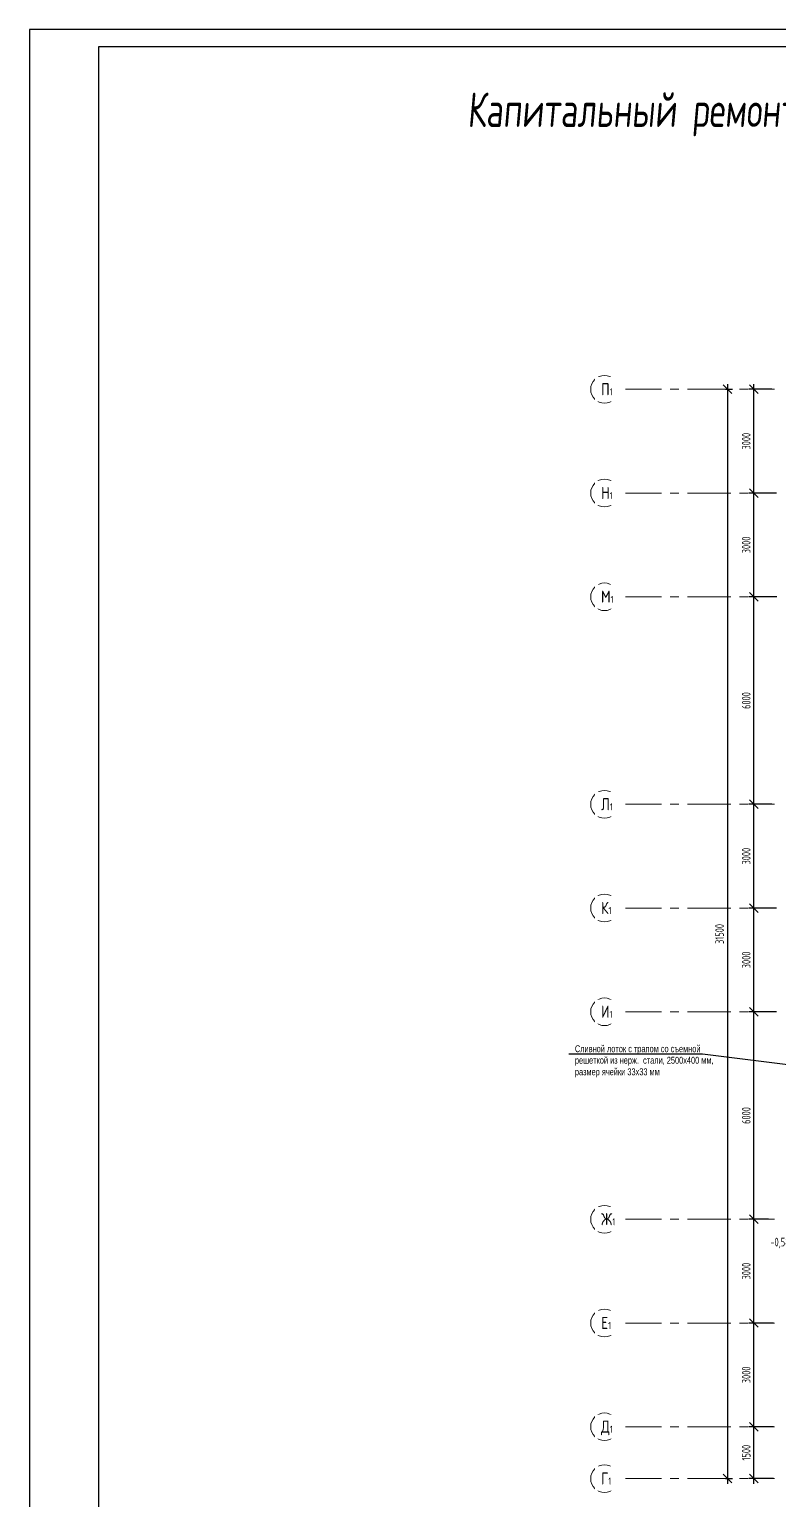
# Model space of a CAD drawing. Header units: millimetres. Extents: x -241391 to 8718866, y 0 to 143518.
# Drawn here: x -241391 to -219708, y 98466 to 141008 of the extents above; entities that cross this region are included whole.
import ezdxf
from ezdxf import colors
from ezdxf.entities.mleader import LeaderData, LeaderLine
from ezdxf.enums import TextEntityAlignment as Align
from ezdxf.math import Vec2, Vec3

# ---------------------------------------------------------------- set-up
doc = ezdxf.new("R2010")
doc.units = ezdxf.units.MM
doc.header["$MEASUREMENT"] = 0
doc.header["$PDMODE"] = 3
doc.header["$PDSIZE"] = -4
doc.linetypes.add('CENTER', pattern=[2, 1.25, -0.25, 0.25, -0.25])
doc.layers.get('0').update_dxf_attribs({"color": 250, "lineweight": 9})
doc.layers.get('Defpoints').update_dxf_attribs({"color": 8})
doc.layers.add('_RAMKA', color=7, linetype='Continuous')
for name, color, linetype, lineweight in [('АР_Оси', 193, 'Continuous', 9), ('АР_Оси размеры', 164, 'Continuous', 9), ('АР_Отметки', 250, 'Continuous', 15), ('АР_Текст', 250, 'Continuous', 5)]:
    doc.layers.add(name, color=color, linetype=linetype, lineweight=lineweight)
doc.layers.add('ТХ_привязка ТХ', color=7, linetype='Continuous', true_color=0x163d5c)
doc.styles.add('ISOCPEUR', font='isocpeur.ttf', dxfattribs={"width": 0.7})
doc.styles.add('Standart Arial', font='arial.ttf', dxfattribs={"width": 0.7, "height": 250})
doc.styles.add('ГОСТ 2.304', font='isocpeur.ttf', dxfattribs={"width": 0.7})
doc.styles.add('М2', font='isocpeui.ttf', dxfattribs={"width": 0.8})
doc.dimstyles.new('СПДС', dxfattribs={"dimscale": 100, "dimtxt": 2.5, "dimasz": 2.5, "dimexe": 1.5, "dimexo": 0, "dimgap": 1, "dimtad": 1, "dimdec": 0, "dimrnd": 1, "dimtxsty": 'ГОСТ 2.304', "dimblk": 'OBLIQUE', "dimcen": 2.5, "dimdle": 1.5, "dimadec": 0, "dimazin": 2, "dimtfac": 0.75, "dimtdec": 0, "dimtmove": 1, "dimatfit": 3, "dimfxl": 1, "dimtolj": 1, "dimarcsym": 1})

# ---------------------------------------------------------------- blocks, each defined once
blk = doc.blocks.new('_DotSmall')
at = {"color": 0, "linetype": 'ByBlock', "const_width": 0.5}
blk.add_lwpolyline([(-0.0625, 0, 1), (0.0625, 0, 1)], format="xyb", close=True, dxfattribs=at)
blk = doc.blocks.new('_Oblique')
at = {"color": 0, "linetype": 'ByBlock', "lineweight": -2}
blk.add_line((-0.5, -0.5), (0.5, 0.5), dxfattribs=at)
blk = doc.blocks.new('*D299')
at = {"layer": 'Defpoints', "color": 0, "ltscale": 100, "transparency": 16777216}
for p in [(-220447, 100601), (-219884, 100601), (-219884, 99101)]:
    blk.add_point(p, dxfattribs=at)
at = {"layer": 'АР_Оси размеры', "color": 0, "lineweight": -2, "ltscale": 100, "transparency": 16777216}
for p, q in [((-219884, 100601), (-220597, 100601)), ((-220447, 98951), (-220447, 100751)), ((-219884, 99101), (-220597, 99101))]:
    blk.add_line(p, q, dxfattribs=at)
at = {"layer": 'АР_Оси размеры', "color": 0, "lineweight": -2, "ltscale": 100, "transparency": 16777216, "xscale": 250, "yscale": 250, "zscale": 250}
for p, rotation in [((-220447, 100601), 90), ((-220447, 99101), 270)]:
    blk.add_blockref('_Oblique', p, dxfattribs=dict(at, rotation=rotation))
at = {"layer": 'АР_Оси размеры', "color": 0, "ltscale": 100, "transparency": 16777216, "insert": (-220672, 99851), "char_height": 250, "attachment_point": 5, "rotation": 90, "style": 'ГОСТ 2.304'}
blk.add_mtext('\\A1;1500', dxfattribs=at)
blk = doc.blocks.new('*D300')
at = {"layer": 'Defpoints', "color": 0, "ltscale": 100, "transparency": 16777216}
for p in [(-220447, 103601), (-220023, 103601), (-219884, 100601)]:
    blk.add_point(p, dxfattribs=at)
at = {"layer": 'АР_Оси размеры', "color": 0, "lineweight": -2, "ltscale": 100, "transparency": 16777216}
for p, q in [((-220023, 103601), (-220597, 103601)), ((-220447, 100451), (-220447, 103751)), ((-219884, 100601), (-220597, 100601))]:
    blk.add_line(p, q, dxfattribs=at)
at = {"layer": 'АР_Оси размеры', "color": 0, "lineweight": -2, "ltscale": 100, "transparency": 16777216, "xscale": 250, "yscale": 250, "zscale": 250}
for p, rotation in [((-220447, 103601), 90), ((-220447, 100601), 270)]:
    blk.add_blockref('_Oblique', p, dxfattribs=dict(at, rotation=rotation))
at = {"layer": 'АР_Оси размеры', "color": 0, "ltscale": 100, "transparency": 16777216, "insert": (-220672, 102101), "char_height": 250, "attachment_point": 5, "rotation": 90, "style": 'ГОСТ 2.304'}
blk.add_mtext('\\A1;3000', dxfattribs=at)
blk = doc.blocks.new('*D301')
at = {"layer": 'Defpoints', "color": 0, "ltscale": 100, "transparency": 16777216}
for p in [(-220447, 106601), (-220023, 106601), (-219884, 103601)]:
    blk.add_point(p, dxfattribs=at)
at = {"layer": 'АР_Оси размеры', "color": 0, "lineweight": -2, "ltscale": 100, "transparency": 16777216}
for p, q in [((-220023, 106601), (-220597, 106601)), ((-220447, 103451), (-220447, 106751)), ((-219884, 103601), (-220597, 103601))]:
    blk.add_line(p, q, dxfattribs=at)
at = {"layer": 'АР_Оси размеры', "color": 0, "lineweight": -2, "ltscale": 100, "transparency": 16777216, "xscale": 250, "yscale": 250, "zscale": 250}
for p, rotation in [((-220447, 106601), 90), ((-220447, 103601), 270)]:
    blk.add_blockref('_Oblique', p, dxfattribs=dict(at, rotation=rotation))
at = {"layer": 'АР_Оси размеры', "color": 0, "ltscale": 100, "transparency": 16777216, "insert": (-220672, 105101), "char_height": 250, "attachment_point": 5, "rotation": 90, "style": 'ГОСТ 2.304'}
blk.add_mtext('\\A1;3000', dxfattribs=at)
blk = doc.blocks.new('*D302')
at = {"layer": 'Defpoints', "color": 0, "ltscale": 100, "transparency": 16777216}
for p in [(-220447, 112601), (-219792, 112601), (-220023, 106601)]:
    blk.add_point(p, dxfattribs=at)
at = {"layer": 'АР_Оси размеры', "color": 0, "lineweight": -2, "ltscale": 100, "transparency": 16777216}
for p, q in [((-220447, 106451), (-220447, 112751)), ((-219792, 112601), (-220597, 112601)), ((-220023, 106601), (-220597, 106601))]:
    blk.add_line(p, q, dxfattribs=at)
at = {"layer": 'АР_Оси размеры', "color": 0, "lineweight": -2, "ltscale": 100, "transparency": 16777216, "xscale": 250, "yscale": 250, "zscale": 250}
for p, rotation in [((-220447, 112601), 90), ((-220447, 106601), 270)]:
    blk.add_blockref('_Oblique', p, dxfattribs=dict(at, rotation=rotation))
at = {"layer": 'АР_Оси размеры', "color": 0, "ltscale": 100, "transparency": 16777216, "insert": (-220672, 109601), "char_height": 250, "attachment_point": 5, "rotation": 90, "style": 'ГОСТ 2.304'}
blk.add_mtext('\\A1;6000', dxfattribs=at)
blk = doc.blocks.new('*D303')
at = {"layer": 'Defpoints', "color": 0, "ltscale": 100, "transparency": 16777216}
for p in [(-220447, 115601), (-219935, 115601), (-219792, 112601)]:
    blk.add_point(p, dxfattribs=at)
at = {"layer": 'АР_Оси размеры', "color": 0, "lineweight": -2, "ltscale": 100, "transparency": 16777216}
for p, q in [((-220447, 112451), (-220447, 115751)), ((-219935, 115601), (-220597, 115601)), ((-219792, 112601), (-220597, 112601))]:
    blk.add_line(p, q, dxfattribs=at)
at = {"layer": 'АР_Оси размеры', "color": 0, "lineweight": -2, "ltscale": 100, "transparency": 16777216, "xscale": 250, "yscale": 250, "zscale": 250}
for p, rotation in [((-220447, 115601), 90), ((-220447, 112601), 270)]:
    blk.add_blockref('_Oblique', p, dxfattribs=dict(at, rotation=rotation))
at = {"layer": 'АР_Оси размеры', "color": 0, "ltscale": 100, "transparency": 16777216, "insert": (-220672, 114101), "char_height": 250, "attachment_point": 5, "rotation": 90, "style": 'ГОСТ 2.304'}
blk.add_mtext('\\A1;3000', dxfattribs=at)
blk = doc.blocks.new('*D304')
at = {"layer": 'Defpoints', "color": 0, "ltscale": 100, "transparency": 16777216}
for p in [(-220447, 118601), (-219935, 118601), (-219792, 115601)]:
    blk.add_point(p, dxfattribs=at)
at = {"layer": 'АР_Оси размеры', "color": 0, "lineweight": -2, "ltscale": 100, "transparency": 16777216}
for p, q in [((-220447, 115451), (-220447, 118751)), ((-219935, 118601), (-220597, 118601)), ((-219792, 115601), (-220597, 115601))]:
    blk.add_line(p, q, dxfattribs=at)
at = {"layer": 'АР_Оси размеры', "color": 0, "lineweight": -2, "ltscale": 100, "transparency": 16777216, "xscale": 250, "yscale": 250, "zscale": 250}
for p, rotation in [((-220447, 118601), 90), ((-220447, 115601), 270)]:
    blk.add_blockref('_Oblique', p, dxfattribs=dict(at, rotation=rotation))
at = {"layer": 'АР_Оси размеры', "color": 0, "ltscale": 100, "transparency": 16777216, "insert": (-220672, 117101), "char_height": 250, "attachment_point": 5, "rotation": 90, "style": 'ГОСТ 2.304'}
blk.add_mtext('\\A1;3000', dxfattribs=at)
blk = doc.blocks.new('*D305')
at = {"layer": 'Defpoints', "color": 0, "ltscale": 100, "transparency": 16777216}
for p in [(-220447, 124601), (-219787, 124601), (-219935, 118601)]:
    blk.add_point(p, dxfattribs=at)
at = {"layer": 'АР_Оси размеры', "color": 0, "lineweight": -2, "ltscale": 100, "transparency": 16777216}
for p, q in [((-220447, 118451), (-220447, 124751)), ((-219787, 124601), (-220597, 124601)), ((-219935, 118601), (-220597, 118601))]:
    blk.add_line(p, q, dxfattribs=at)
at = {"layer": 'АР_Оси размеры', "color": 0, "lineweight": -2, "ltscale": 100, "transparency": 16777216, "xscale": 250, "yscale": 250, "zscale": 250}
for p, rotation in [((-220447, 124601), 90), ((-220447, 118601), 270)]:
    blk.add_blockref('_Oblique', p, dxfattribs=dict(at, rotation=rotation))
at = {"layer": 'АР_Оси размеры', "color": 0, "ltscale": 100, "transparency": 16777216, "insert": (-220672, 121601), "char_height": 250, "attachment_point": 5, "rotation": 90, "style": 'ГОСТ 2.304'}
blk.add_mtext('\\A1;6000', dxfattribs=at)
blk = doc.blocks.new('*D306')
at = {"layer": 'Defpoints', "color": 0, "ltscale": 100, "transparency": 16777216}
for p in [(-220447, 127601), (-219935, 127601), (-219792, 124601)]:
    blk.add_point(p, dxfattribs=at)
at = {"layer": 'АР_Оси размеры', "color": 0, "lineweight": -2, "ltscale": 100, "transparency": 16777216}
for p, q in [((-220447, 124451), (-220447, 127751)), ((-219935, 127601), (-220597, 127601)), ((-219792, 124601), (-220597, 124601))]:
    blk.add_line(p, q, dxfattribs=at)
at = {"layer": 'АР_Оси размеры', "color": 0, "lineweight": -2, "ltscale": 100, "transparency": 16777216, "xscale": 250, "yscale": 250, "zscale": 250}
for p, rotation in [((-220447, 127601), 90), ((-220447, 124601), 270)]:
    blk.add_blockref('_Oblique', p, dxfattribs=dict(at, rotation=rotation))
at = {"layer": 'АР_Оси размеры', "color": 0, "ltscale": 100, "transparency": 16777216, "insert": (-220672, 126101), "char_height": 250, "attachment_point": 5, "rotation": 90, "style": 'ГОСТ 2.304'}
blk.add_mtext('\\A1;3000', dxfattribs=at)
blk = doc.blocks.new('*D307')
at = {"layer": 'Defpoints', "color": 0, "ltscale": 100, "transparency": 16777216}
for p in [(-220447, 130601), (-219935, 130601), (-219792, 127601)]:
    blk.add_point(p, dxfattribs=at)
at = {"layer": 'АР_Оси размеры', "color": 0, "lineweight": -2, "ltscale": 100, "transparency": 16777216}
for p, q in [((-220447, 127451), (-220447, 130751)), ((-219935, 130601), (-220597, 130601)), ((-219792, 127601), (-220597, 127601))]:
    blk.add_line(p, q, dxfattribs=at)
at = {"layer": 'АР_Оси размеры', "color": 0, "lineweight": -2, "ltscale": 100, "transparency": 16777216, "xscale": 250, "yscale": 250, "zscale": 250}
for p, rotation in [((-220447, 130601), 90), ((-220447, 127601), 270)]:
    blk.add_blockref('_Oblique', p, dxfattribs=dict(at, rotation=rotation))
at = {"layer": 'АР_Оси размеры', "color": 0, "ltscale": 100, "transparency": 16777216, "insert": (-220672, 129101), "char_height": 250, "attachment_point": 5, "rotation": 90, "style": 'ГОСТ 2.304'}
blk.add_mtext('\\A1;3000', dxfattribs=at)
blk = doc.blocks.new('*D308')
at = {"layer": 'Defpoints', "color": 0, "ltscale": 100, "transparency": 16777216}
for p in [(-221273, 130601), (-221273, 99101), (-221217, 99101)]:
    blk.add_point(p, dxfattribs=at)
at = {"layer": 'АР_Оси размеры', "color": 0, "lineweight": -2, "ltscale": 100, "transparency": 16777216}
for p, q in [((-221217, 130751), (-221217, 98951)), ((-221273, 130601), (-221067, 130601)), ((-221273, 99101), (-221067, 99101))]:
    blk.add_line(p, q, dxfattribs=at)
at = {"layer": 'АР_Оси размеры', "color": 0, "lineweight": -2, "ltscale": 100, "transparency": 16777216, "xscale": 250, "yscale": 250, "zscale": 250}
for p, rotation in [((-221217, 130601), 90), ((-221217, 99101), 270)]:
    blk.add_blockref('_Oblique', p, dxfattribs=dict(at, rotation=rotation))
at = {"layer": 'АР_Оси размеры', "color": 0, "ltscale": 100, "transparency": 16777216, "insert": (-221442, 114851), "char_height": 250, "attachment_point": 5, "rotation": 90, "style": 'ГОСТ 2.304'}
blk.add_mtext('\\A1;31500', dxfattribs=at)
blk = doc.blocks.new('_Dot')
at = {"color": 0, "linetype": 'ByBlock', "lineweight": -2}
blk.add_line((-0.5, 0), (-1, 0), dxfattribs=at)
at = {"color": 0, "linetype": 'ByBlock', "const_width": 0.5}
blk.add_lwpolyline([(-0.25, 0, 1), (0.25, 0, 1)], format="xyb", close=True, dxfattribs=at)

msp = doc.modelspace()

# ---------------------------------------------------------------- linework, layer by layer
at = {"layer": 'АР_Оси', "color": 253, "linetype": 'CENTER', "ltscale": 1000}
for p, q in [((-224367.6, 130600.7), (-219851, 130600.7)), ((-224367.6, 127600.7), (-219851, 127600.7)), ((-224367.6, 124600.7), (-219851, 124600.7)), ((-224367.6, 118600.7), (-219851, 118600.7)), ((-224367.6, 115600.7), (-219851, 115600.7)), ((-224367.6, 112600.7), (-219851, 112600.7)), ((-224367.6, 106600.7), (-219851, 106600.7)), ((-224367.6, 103600.7), (-219851, 103600.7)), ((-224367.6, 100600.7), (-219851, 100600.7)), ((-224367.6, 99100.7), (-219851, 99100.7))]:
    msp.add_line(p, q, dxfattribs=at)
at = {"layer": 'АР_Оси', "color": 253, "ltscale": 0.5}
for centre in [(-224767.6, 130600.7), (-224767.6, 127600.7), (-224767.6, 124600.7), (-224767.6, 118600.7), (-224767.6, 115600.7), (-224767.6, 112600.7), (-224767.6, 106600.7), (-224767.6, 103600.7), (-224767.6, 100600.7), (-224767.6, 99100.7)]:
    msp.add_circle(centre, 400, dxfattribs=at)

# ---------------------------------------------------------------- texts
at = {"layer": 'АР_Текст', "ltscale": 75, "style": 'ISOCPEUR', "oblique": 5, "width": 0.7}
msp.add_text('Капитальный ремонт здания "ГБОУ Школа № 429 "Соколиная гора", расположенного по адресу: г.Москва, ул. Соколиной горы 5-я, д. 14', height=1000, dxfattribs=at).set_placement((-198201.2, 138647.7), align=Align.MIDDLE)

# ---------------------------------------------------------------- dimensions: what is measured, and where the dimension line sits
at = {"layer": 'АР_Оси размеры', "color": 253, "ltscale": 100}
for base, p1, p2, picture, middle in [((-221217.2, 99100.7), (-221273, 130600.7), (-221273, 99100.7), '*D308', (-221442.2, 114850.7)), ((-220446.6, 130600.7), (-219792.3, 127600.7), (-219935.3, 130600.7), '*D307', (-220671.6, 129100.7)), ((-220446.6, 127600.7), (-219792.3, 124600.7), (-219935.3, 127600.7), '*D306', (-220671.6, 126100.7)), ((-220446.6, 124600.7), (-219935.3, 118600.7), (-219787.2, 124600.7), '*D305', (-220671.6, 121600.7)), ((-220446.6, 118600.7), (-219792.3, 115600.7), (-219935.3, 118600.7), '*D304', (-220671.6, 117100.7)), ((-220446.6, 115600.7), (-219792.3, 112600.7), (-219935.3, 115600.7), '*D303', (-220671.6, 114100.7)), ((-220446.6, 112600.7), (-220023.1, 106600.7), (-219792.3, 112600.7), '*D302', (-220671.6, 109600.7)), ((-220446.6, 106600.7), (-219883.6, 103600.7), (-220023.1, 106600.7), '*D301', (-220671.6, 105100.7)), ((-220446.6, 103600.7), (-219883.6, 100600.7), (-220023.1, 103600.7), '*D300', (-220671.6, 102100.7)), ((-220446.6, 100600.7), (-219883.6, 99100.7), (-219883.6, 100600.7), '*D299', (-220671.6, 99850.7))]:
    dim = msp.add_linear_dim(base=base, p1=p1, p2=p2, angle=90, dimstyle='СПДС', dxfattribs=at)
    dim.commit()
    dim.dimension.update_dxf_attribs({"geometry": picture, "text_midpoint": middle})

# ---------------------------------------------------------------- leaders
at = {"layer": 'АР_Отметки'}
ml = msp.add_multileader_mtext('Standard', dxfattribs=at)
ml.set_content('-0,580', color=256, style='ISOCPEUR')
ml.set_leader_properties(color=256, linetype='Continuous', lineweight=-1)
ml.set_arrow_properties(name='DOTSMALL')
ml.build(insert=Vec2(0, 0))
ml.multileader.update_dxf_attribs({"has_text_frame": 1, "text_left_attachment_type": 4, "text_right_attachment_type": 4, "dogleg_length": 100, "arrow_head_size": 180})
ctx = ml.context
ctx.base_point, ctx.char_height, ctx.arrow_head_size, ctx.landing_gap_size, ctx.plane_origin = Vec3(-220022, 105734.3), 250, 180, 50, Vec3(-213894.5, 105684)
ctx.left_attachment, ctx.right_attachment = 4, 4
notes = []
notes.append((ctx, [(1, (1, 1, 0), (-219183.3, 105734.3), (-1, 0), 100, [(0, [(-218653.9, 106180.7)], 0, [])])]))
ctx.mtext.insert, ctx.mtext.width, ctx.mtext.defined_height, ctx.mtext.line_spacing_style, ctx.mtext.flow_direction = Vec3(-219972, 106067.7), 920.162, 947.1, 2, 5
at = {"layer": 'ТХ_привязка ТХ', "lineweight": 20}
ml = msp.add_multileader_mtext('Standard', dxfattribs=at)
ml.set_content('Сливной лоток с трапом со съемной решеткой из нерж.  стали, 2500х400 мм, размер ячейки 33х33 мм', color=256, style='Standart Arial')
ml.set_leader_properties()
ml.set_arrow_properties(name='DOT')
ml.build(insert=Vec2(0, 0))
ml.multileader.update_dxf_attribs({"text_left_attachment_type": 6, "text_right_attachment_type": 6, "dogleg_length": 50, "arrow_head_size": 50})
ctx = ml.context
ctx.base_point, ctx.char_height, ctx.arrow_head_size, ctx.landing_gap_size, ctx.plane_origin = Vec3(-225624, 111376.4, 0), 200, 50, 0, Vec3(-197521.1, 107706.6, 0)
ctx.left_attachment, ctx.right_attachment = 6, 6
notes.append((ctx, [(0, (1, 1, 0), (-221935.4, 111376.4, 0), (-1, 0), 50, [(0, [(-216311.7, 110668.2, 0)], 0, [])])]))
ctx.mtext.insert, ctx.mtext.width, ctx.mtext.flow_direction = Vec3(-225624, 111631.9, 0), 3771.54, 5
at = {"layer": 'ТХ_привязка ТХ', "color": 0, "ltscale": 70}
ml = msp.add_multileader_mtext('Standard', dxfattribs=at)
ml.set_content('Габариты козырька:  4980х4160х800 (Н)\\Pна Н - 3980 от уровня земли \\P(см.Фрагмент 1)', style='М2')
ml.set_leader_properties(color=256, linetype='ByLayer', lineweight=-1)
ml.build(insert=Vec2(0, 0))
ml.multileader.update_dxf_attribs({"text_left_attachment_type": 6, "text_right_attachment_type": 6, "arrow_head_size": 300})
ctx = ml.context
ctx.base_point, ctx.char_height, ctx.arrow_head_size, ctx.landing_gap_size, ctx.plane_origin = Vec3(-223556.5, 96961.2, 0), 270, 300, 100, Vec3(-214403.6, 93130.9, 0)
ctx.left_attachment, ctx.right_attachment = 6, 6
notes.append((ctx, [(1, (1, 1, 0), (-217579.3, 96961.2, 0), (-1, 0), 8, [(0, [(-216874.8, 101593.7, 0)], 0, [])])]))
ctx.mtext.insert, ctx.mtext.width, ctx.mtext.defined_height, ctx.mtext.line_spacing_factor, ctx.mtext.flow_direction = Vec3(-223456.5, 97312.2, 0), 6452.238, 1746.6, 0.768, 5
for ctx, leaders in notes:
    for number, flags, end, landing, length, lines in leaders:
        leader = LeaderData()
        leader.index, (leader.has_last_leader_line, leader.has_dogleg_vector, leader.attachment_direction) = number, flags
        leader.last_leader_point, leader.dogleg_vector, leader.dogleg_length = Vec3(end), Vec3(landing), length
        for number, points, colour, breaks in lines:
            line = LeaderLine()
            line.index, line.vertices, line.color, line.breaks = number, Vec3.list(points), colors.encode_raw_color(colour), breaks
            leader.lines.append(line)
        ctx.leaders.append(leader)

# ---------------------------------------------------------------- next in the draw order: texts
at = {"layer": 'АР_Оси', "color": 253, "char_height": 350, "width": 528.82, "attachment_point": 1, "line_spacing_factor": 1.149209, "style": 'ГОСТ 2.304', "bg_fill": 2}
for s, insert in [('{\\W0.8;П\\H0.57143x;1}', (-224867.4, 130778.5)), ('{\\W0.8;Н\\H0.57143x;1}', (-224867.4, 127778.5)), ('{\\W0.8;М\\H0.57143x;1}', (-224867.4, 124778.5)), ('{\\W0.8;Л\\H0.57143x;1}', (-224867.4, 118778.5)), ('{\\W0.8;К\\H0.57143x;1}', (-224867.4, 115778.5)), ('{\\W0.8;И\\H0.57143x;1}', (-224867.4, 112778.5)), ('{\\W0.8;Ж\\H0.57143x;1}', (-224867.4, 106778.5)), ('{\\W0.8;Е\\H0.57143x;1}', (-224867.4, 103778.5)), ('{\\W0.8;Д\\H0.57143x;1}', (-224867.4, 100778.5)), ('{\\W0.8;Г\\H0.57143x;1}', (-224867.4, 99278.5))]:
    msp.add_mtext(s, dxfattribs=dict(at, insert=insert))

# ---------------------------------------------------------------- next in the draw order: linework, layer by layer
at = {"layer": '_RAMKA', "color": 0}
msp.add_lwpolyline([(-241391.3, 81826.5), (-157691.3, 81826.5), (-157691.3, 141008.3), (-241391.3, 141008.3)], close=True, dxfattribs=at)
at = {"layer": '_RAMKA', "color": 0, "lineweight": 30}
msp.add_lwpolyline([(-239391.3, 82326.5), (-158191.3, 82326.5), (-158191.3, 140508.3), (-239391.3, 140508.3)], close=True, dxfattribs=at)

doc.saveas('drawing.dxf')
